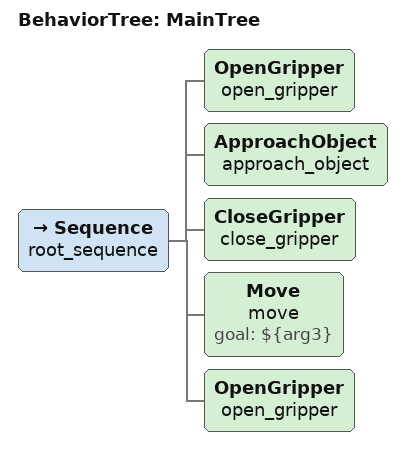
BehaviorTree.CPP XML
<root BTCPP_format="4" main_tree_to_execute = "MainTree" >
    <BehaviorTree ID="MainTree">
       <Sequence name="root_sequence">
           <OpenGripper    name="open_gripper"/>
           <ApproachObject name="approach_object"/>
           <CloseGripper   name="close_gripper"/>
           <Move    name="move" goal="${arg3}"/>
           <OpenGripper    name="open_gripper"/>
       </Sequence>
    </BehaviorTree>
</root>
